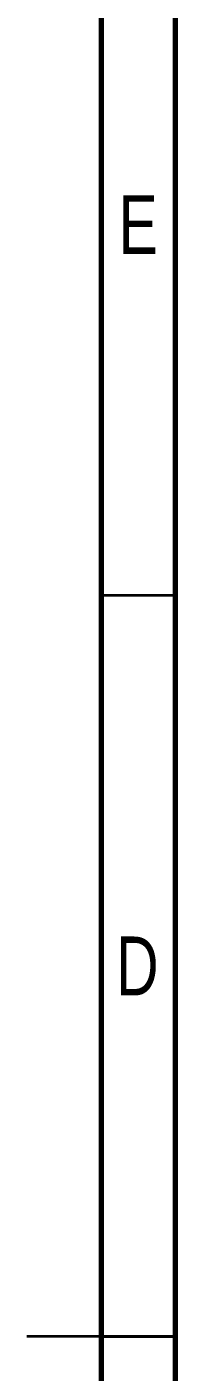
# Model space of a CAD drawing. Header units: millimetres. Extents: x 15 to 415, y 5 to 292.
# Drawn here: x 405 to 415, y 146.1 to 236.8 of the extents above; entities that cross this region are included whole.
import ezdxf

# ---------------------------------------------------------------- set-up
doc = ezdxf.new("R2010")
doc.units = ezdxf.units.MM
doc.styles.add('SLDTEXTSTYLE0', font='TXT', dxfattribs={"width": 0.75})

msp = doc.modelspace()

# ---------------------------------------------------------------- linework, layer by layer
at = {"color": 7, "linetype": 'Continuous', "lineweight": 70}
for p, q in [((415, 292), (415, 5)), ((410, 287), (410, 10))]:
    msp.add_line(p, q, dxfattribs=at)
at = {"color": 7, "linetype": 'Continuous', "lineweight": 35}
for p, q in [((410, 198.5), (415, 198.5)), ((415, 148.5), (405, 148.5)), ((410, 148.5), (415, 148.5))]:
    msp.add_line(p, q, dxfattribs=at)

# ---------------------------------------------------------------- texts
at = {"color": 7, "linetype": 'Continuous', "lineweight": 0, "char_height": 3.96875, "attachment_point": 2, "style": 'SLDTEXTSTYLE0'}
for s, insert in [('E', (412.50781, 225.47393)), ('D', (412.45269, 175.47393))]:
    msp.add_mtext(s, dxfattribs=dict(at, insert=insert))

doc.saveas('drawing.dxf')
